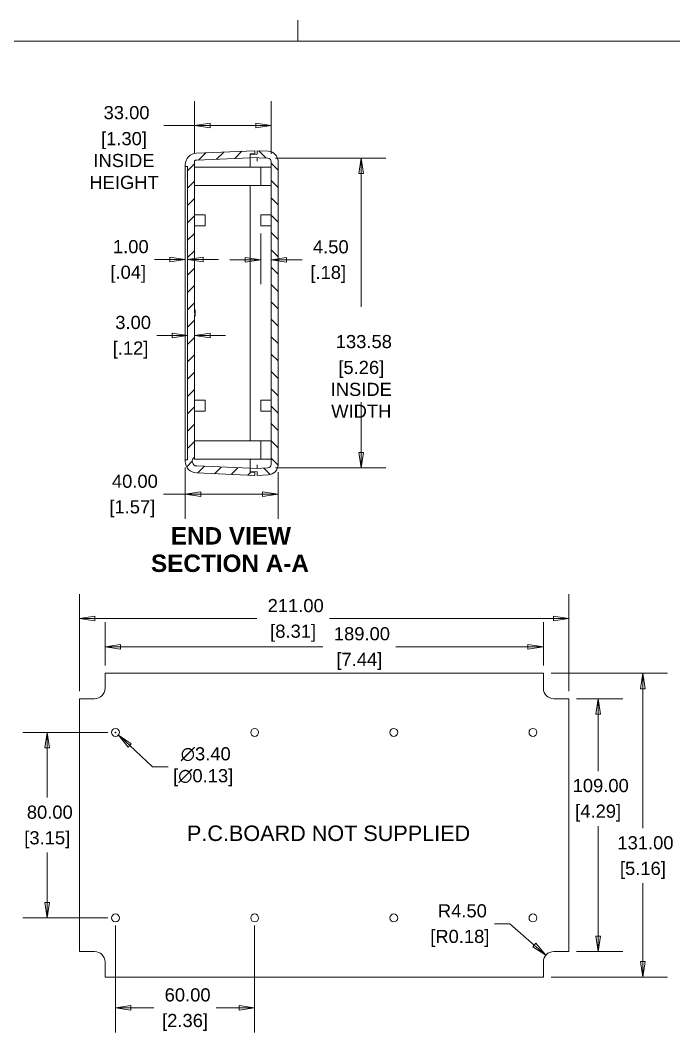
# Model space of a CAD drawing. Header units: millimetres. Extents: x 12 to 919, y 12 to 708.
# Drawn here: x 346 to 627.7, y 269.7 to 707.6 of the extents above; entities that cross this region are included whole.
import ezdxf

# ---------------------------------------------------------------- set-up
doc = ezdxf.new("R2010")
doc.units = ezdxf.units.MM
doc.header["$LTSCALE"] = 3.333333
for name, color, linetype, lineweight in [('Dimension (ANSI)', 7, 'Continuous', 9), ('Hatch (ANSI)', 7, 'Continuous', 9), ('Sketch Geometry (ANSI)', 7, 'Continuous', 9), ('Symbol (ANSI)', 7, 'Continuous', 9), ('Visible (ANSI)', 7, 'Continuous', 9)]:
    doc.layers.add(name, color=color, linetype=linetype, lineweight=lineweight)
doc.styles.add('Label Text (ANSI)', font='arialbd.ttf')
doc.styles.add('Note Text (ANSI)', font='arial.ttf')
doc.dimstyles.new('Default - mm_inch (ANSI)', dxfattribs={"dimscale": 3.333333, "dimtxt": 1.7, "dimasz": 2, "dimexe": 3.175, "dimexo": 1, "dimgap": 0.8, "dimtad": 0, "dimtih": 1, "dimtoh": 1, "dimrnd": 1e-08, "dimzin": 4, "dimdsep": 46, "dimtxsty": 'Note Text (ANSI)', "dimblk": 'Filled-1', "dimcen": 0.09, "dimdle": 10, "dimclrd": 256, "dimclre": 256, "dimclrt": 256, "dimadec": 1, "dimazin": 0, "dimtfac": 1.176471, "dimtofl": 0, "dimtmove": 0, "dimatfit": 3, "dimfxl": 0, "dimtolj": 1, "dimtzin": 0, "dimlwd": -1, "dimlwe": -1, "dimarcsym": 0})

# ---------------------------------------------------------------- blocks, each defined once
blk = doc.blocks.new('Borders Default Border')
at = {"layer": 'Sketch Geometry (ANSI)'}
blk.add_line((139.7, 209.55), (139.7, 212.27), dxfattribs=at)
at = {"layer": 'Sketch Geometry (ANSI)', "flags": 128}
blk.add_lwpolyline([(6.35, 6.35), (6.35, 209.55), (273.05, 209.55), (273.05, 6.35), (6.35, 6.35)], dxfattribs=at)
blk = doc.blocks.new('Filled-1')
at = {"color": 0}
for p, q in [((0, 0), (-1, 0.15)), ((-1, 0.15), (-1, -0.15)), ((-1, 0), (0, 0)), ((-1, -0.15), (0, 0))]:
    blk.add_line(p, q, dxfattribs=at)
at = {"color": 0, "flags": 128}
blk.add_lwpolyline([(-1, -0.15), (0, 0), (-1, 0.15), (-1, -0.15)], dxfattribs=at)
at = {"color": 0}
blk.add_solid([(-1, -0.15), (0, 0), (-1, 0.15), (-1, -0.15)], dxfattribs=at)
blk = doc.blocks.new('*D17')
at = {"layer": 'Defpoints', "color": 0, "transparency": 16777216}
for p in [(454.12, 662.15), (421.12, 647), (454.12, 646.61)]:
    blk.add_point(p, dxfattribs=at)
at = {"layer": 'Dimension (ANSI)', "transparency": 16777216}
for p, q in [((421.12, 650.34), (421.12, 672.73)), ((454.12, 649.95), (454.12, 672.73)), ((421.12, 662.15), (407.91, 662.15)), ((447.46, 662.15), (427.79, 662.15))]:
    blk.add_line(p, q, dxfattribs=at)
at = {"layer": 'Dimension (ANSI)', "transparency": 16777216, "xscale": 6.666666666666667, "yscale": 6.666666666666667, "zscale": 6.666666666666667, "rotation": 180}
blk.add_blockref('Filled-1', (421.12, 662.15), dxfattribs=at)
at = {"layer": 'Dimension (ANSI)', "transparency": 16777216, "xscale": 6.666666666666667, "yscale": 6.666666666666667, "zscale": 6.666666666666667}
blk.add_blockref('Filled-1', (454.12, 662.15), dxfattribs=at)
at = {"layer": 'Dimension (ANSI)', "transparency": 16777216, "char_height": 5.6667, "attachment_point": 5, "style": 'Note Text (ANSI)'}
for s, insert in [('\\A1; \\fArial|b0|i0;\\H5.6667;33.00', (390.69, 667.71)), ('\\A1;[1.30]{\\P\\fArial|b0|i0;\\H5.6667;INSIDE\\P\\fArial|b0|i0;\\H5.6667;HEIGHT}', (390.69, 647.05))]:
    blk.add_mtext(s, dxfattribs=dict(at, insert=insert))
blk = doc.blocks.new('*D18')
at = {"layer": 'Defpoints', "color": 0, "transparency": 16777216}
for p in [(417.12, 518.07), (457.12, 516.03), (457.12, 503.2)]:
    blk.add_point(p, dxfattribs=at)
at = {"layer": 'Dimension (ANSI)', "transparency": 16777216}
for p, q in [((417.12, 514.74), (417.12, 492.62)), ((457.12, 512.7), (457.12, 492.62)), ((417.12, 503.2), (407.75, 503.2)), ((450.46, 503.2), (423.79, 503.2))]:
    blk.add_line(p, q, dxfattribs=at)
at = {"layer": 'Dimension (ANSI)', "transparency": 16777216, "xscale": 6.666666666666667, "yscale": 6.666666666666667, "zscale": 6.666666666666667, "rotation": 180}
blk.add_blockref('Filled-1', (417.12, 503.2), dxfattribs=at)
at = {"layer": 'Dimension (ANSI)', "transparency": 16777216, "xscale": 6.666666666666667, "yscale": 6.666666666666667, "zscale": 6.666666666666667}
blk.add_blockref('Filled-1', (457.12, 503.2), dxfattribs=at)
at = {"layer": 'Dimension (ANSI)', "transparency": 16777216, "char_height": 5.667, "attachment_point": 5, "style": 'Note Text (ANSI)'}
for s, insert in [('\\A1; 40.00', (394.27, 508.76)), ('\\A1;[1.57]', (394.27, 496.91))]:
    blk.add_mtext(s, dxfattribs=dict(at, insert=insert))
blk = doc.blocks.new('*D19')
at = {"layer": 'Defpoints', "color": 0, "transparency": 16777216}
for p in [(452.69, 648.11), (492.99, 648.11), (452.69, 514.53)]:
    blk.add_point(p, dxfattribs=at)
at = {"layer": 'Dimension (ANSI)', "transparency": 16777216}
for p, q in [((456.02, 648.11), (503.57, 648.11)), ((492.99, 641.44), (492.99, 583.99)), ((492.99, 521.2), (492.99, 542.86)), ((456.02, 514.53), (503.57, 514.53))]:
    blk.add_line(p, q, dxfattribs=at)
at = {"layer": 'Dimension (ANSI)', "transparency": 16777216, "xscale": 6.666666666666667, "yscale": 6.666666666666667, "zscale": 6.666666666666667}
for p, rotation in [((492.99, 648.11), 90), ((492.99, 514.53), 270)]:
    blk.add_blockref('Filled-1', p, dxfattribs=dict(at, rotation=rotation))
at = {"layer": 'Dimension (ANSI)', "transparency": 16777216, "char_height": 5.6667, "attachment_point": 5, "style": 'Note Text (ANSI)'}
for s, insert in [('\\A1; \\fArial|b0|i0;\\H5.6667;133.58', (492.99, 568.98)), ('\\A1;[5.26]{\\P\\fArial|b0|i0;\\H5.6667;INSIDE\\P\\fArial|b0|i0;\\H5.6667;WIDTH}', (492.99, 548.42))]:
    blk.add_mtext(s, dxfattribs=dict(at, insert=insert))
blk = doc.blocks.new('*D20')
at = {"layer": 'Defpoints', "color": 0, "transparency": 16777216}
for p in [(417.12, 644.07), (418.12, 644.57), (418.12, 604.37)]:
    blk.add_point(p, dxfattribs=at)
at = {"layer": 'Dimension (ANSI)', "transparency": 16777216}
for p, q in [((410.46, 604.37), (403.79, 604.37)), ((424.79, 604.37), (431.46, 604.37))]:
    blk.add_line(p, q, dxfattribs=at)
at = {"layer": 'Dimension (ANSI)', "transparency": 16777216, "xscale": 6.666666666666667, "yscale": 6.666666666666667, "zscale": 6.666666666666667}
blk.add_blockref('Filled-1', (417.12, 604.37), dxfattribs=at)
at = {"layer": 'Dimension (ANSI)', "transparency": 16777216, "xscale": 6.666666666666667, "yscale": 6.666666666666667, "zscale": 6.666666666666667, "rotation": 180}
blk.add_blockref('Filled-1', (418.12, 604.37), dxfattribs=at)
at = {"layer": 'Dimension (ANSI)', "transparency": 16777216, "char_height": 5.667, "attachment_point": 5, "style": 'Note Text (ANSI)'}
for s, insert in [('\\A1; 1.00', (392.51, 609.93)), ('\\A1;[.04]', (392.51, 598.07))]:
    blk.add_mtext(s, dxfattribs=dict(at, insert=insert))
blk = doc.blocks.new('*D21')
at = {"layer": 'Defpoints', "color": 0, "transparency": 16777216}
for p in [(418.12, 571.66), (418.12, 518.07), (421.12, 519.11)]:
    blk.add_point(p, dxfattribs=at)
at = {"layer": 'Dimension (ANSI)', "transparency": 16777216}
for p, q in [((411.46, 571.66), (404.79, 571.66)), ((427.79, 571.66), (434.46, 571.66))]:
    blk.add_line(p, q, dxfattribs=at)
at = {"layer": 'Dimension (ANSI)', "transparency": 16777216, "xscale": 6.666666666666667, "yscale": 6.666666666666667, "zscale": 6.666666666666667}
blk.add_blockref('Filled-1', (418.12, 571.66), dxfattribs=at)
at = {"layer": 'Dimension (ANSI)', "transparency": 16777216, "xscale": 6.666666666666667, "yscale": 6.666666666666667, "zscale": 6.666666666666667, "rotation": 180}
blk.add_blockref('Filled-1', (421.12, 571.66), dxfattribs=at)
at = {"layer": 'Dimension (ANSI)', "transparency": 16777216, "char_height": 5.667, "attachment_point": 5, "style": 'Note Text (ANSI)'}
for s, insert in [('\\A1; 3.00', (393.51, 577.23)), ('\\A1;[.12]', (393.51, 565.37))]:
    blk.add_mtext(s, dxfattribs=dict(at, insert=insert))
blk = doc.blocks.new('*D31')
at = {"layer": 'Defpoints', "color": 0, "transparency": 16777216}
for p in [(454.12, 646.61), (449.62, 618.95), (449.62, 604.29)]:
    blk.add_point(p, dxfattribs=at)
at = {"layer": 'Dimension (ANSI)', "transparency": 16777216}
for p, q in [((449.62, 615.61), (449.62, 593.71)), ((442.96, 604.29), (436.29, 604.29)), ((460.79, 604.29), (467.46, 604.29))]:
    blk.add_line(p, q, dxfattribs=at)
at = {"layer": 'Dimension (ANSI)', "transparency": 16777216, "xscale": 6.666666666666667, "yscale": 6.666666666666667, "zscale": 6.666666666666667}
blk.add_blockref('Filled-1', (449.62, 604.29), dxfattribs=at)
at = {"layer": 'Dimension (ANSI)', "transparency": 16777216, "xscale": 6.666666666666667, "yscale": 6.666666666666667, "zscale": 6.666666666666667, "rotation": 180}
blk.add_blockref('Filled-1', (454.12, 604.29), dxfattribs=at)
at = {"layer": 'Dimension (ANSI)', "transparency": 16777216, "char_height": 5.667, "attachment_point": 5, "style": 'Note Text (ANSI)'}
for s, insert in [('\\A1; 4.50', (478.74, 609.85)), ('\\A1;[.18]', (478.74, 597.99))]:
    blk.add_mtext(s, dxfattribs=dict(at, insert=insert))
blk = doc.blocks.new('*D43')
at = {"layer": 'Defpoints', "color": 0, "transparency": 16777216}
for p in [(582.51, 449.59), (371.51, 415), (582.51, 415)]:
    blk.add_point(p, dxfattribs=at)
at = {"layer": 'Dimension (ANSI)', "transparency": 16777216}
for p, q in [((371.51, 418.33), (371.51, 460.17)), ((582.51, 418.33), (582.51, 460.17)), ((378.18, 449.59), (447.93, 449.59)), ((575.84, 449.59), (479.3, 449.59))]:
    blk.add_line(p, q, dxfattribs=at)
at = {"layer": 'Dimension (ANSI)', "transparency": 16777216, "xscale": 6.666666666666667, "yscale": 6.666666666666667, "zscale": 6.666666666666667, "rotation": 180}
blk.add_blockref('Filled-1', (371.51, 449.59), dxfattribs=at)
at = {"layer": 'Dimension (ANSI)', "transparency": 16777216, "xscale": 6.666666666666667, "yscale": 6.666666666666667, "zscale": 6.666666666666667}
blk.add_blockref('Filled-1', (582.51, 449.59), dxfattribs=at)
at = {"layer": 'Dimension (ANSI)', "transparency": 16777216, "attachment_point": 5, "style": 'Note Text (ANSI)'}
for s, insert, char_height in [('\\A1; 211.00', (463.61, 455.15), 5.6667), ('\\A1;[8.31]', (463.61, 443.29), 5.667)]:
    blk.add_mtext(s, dxfattribs=dict(at, insert=insert, char_height=char_height))
blk = doc.blocks.new('*D44')
at = {"layer": 'Defpoints', "color": 0, "transparency": 16777216}
for p in [(571.51, 426), (571.51, 295), (614.41, 295)]:
    blk.add_point(p, dxfattribs=at)
at = {"layer": 'Dimension (ANSI)', "transparency": 16777216}
for p, q in [((574.84, 426), (624.99, 426)), ((614.41, 419.33), (614.41, 359.16)), ((614.41, 301.67), (614.41, 335.44)), ((574.84, 295), (624.99, 295))]:
    blk.add_line(p, q, dxfattribs=at)
at = {"layer": 'Dimension (ANSI)', "transparency": 16777216, "xscale": 6.666666666666667, "yscale": 6.666666666666667, "zscale": 6.666666666666667}
for p, rotation in [((614.41, 426), 90), ((614.41, 295), 270)]:
    blk.add_blockref('Filled-1', p, dxfattribs=dict(at, rotation=rotation))
at = {"layer": 'Dimension (ANSI)', "transparency": 16777216, "attachment_point": 5, "style": 'Note Text (ANSI)'}
for s, insert, char_height in [('\\A1; 131.00', (614.41, 352.86), 5.6667), ('\\A1;[5.16]', (614.41, 341), 5.667)]:
    blk.add_mtext(s, dxfattribs=dict(at, insert=insert, char_height=char_height))
blk = doc.blocks.new('*D45')
at = {"layer": 'Defpoints', "color": 0, "transparency": 16777216}
for p in [(572.61, 304.45), (576.01, 301.5)]:
    blk.add_point(p, dxfattribs=at)
at = {"layer": 'Dimension (ANSI)', "transparency": 16777216}
for p, q in [((550.39, 317.97), (557.05, 317.97)), ((557.05, 317.97), (567.58, 308.82))]:
    blk.add_line(p, q, dxfattribs=at)
at = {"layer": 'Dimension (ANSI)', "transparency": 16777216, "xscale": 6.666666666666667, "yscale": 6.666666666666667, "zscale": 6.666666666666667, "rotation": 319.0191468112881}
blk.add_blockref('Filled-1', (572.61, 304.45), dxfattribs=at)
at = {"layer": 'Dimension (ANSI)', "transparency": 16777216, "attachment_point": 5, "style": 'Note Text (ANSI)'}
for s, insert, char_height in [('\\A1; R4.50', (535.48, 323.53), 5.667), ('\\A1;[R0.18]', (535.48, 311.67), 5.6667)]:
    blk.add_mtext(s, dxfattribs=dict(at, insert=insert, char_height=char_height))
blk = doc.blocks.new('*D46')
at = {"layer": 'Defpoints', "color": 0, "transparency": 16777216}
for p in [(387.01, 320.5), (447.01, 320.5), (447.01, 281.72)]:
    blk.add_point(p, dxfattribs=at)
at = {"layer": 'Dimension (ANSI)', "transparency": 16777216}
for p, q in [((387.01, 317.17), (387.01, 271.14)), ((447.01, 317.17), (447.01, 271.14)), ((393.68, 281.72), (403.53, 281.72)), ((440.34, 281.72), (430.49, 281.72))]:
    blk.add_line(p, q, dxfattribs=at)
at = {"layer": 'Dimension (ANSI)', "transparency": 16777216, "xscale": 6.666666666666667, "yscale": 6.666666666666667, "zscale": 6.666666666666667, "rotation": 180}
blk.add_blockref('Filled-1', (387.01, 281.72), dxfattribs=at)
at = {"layer": 'Dimension (ANSI)', "transparency": 16777216, "xscale": 6.666666666666667, "yscale": 6.666666666666667, "zscale": 6.666666666666667}
blk.add_blockref('Filled-1', (447.01, 281.72), dxfattribs=at)
at = {"layer": 'Dimension (ANSI)', "transparency": 16777216, "char_height": 5.667, "attachment_point": 5, "style": 'Note Text (ANSI)'}
for s, insert in [('\\A1; 60.00', (417.01, 287.28)), ('\\A1;[2.36]', (417.01, 275.42))]:
    blk.add_mtext(s, dxfattribs=dict(at, insert=insert))
blk = doc.blocks.new('*D47')
at = {"layer": 'Defpoints', "color": 0, "transparency": 16777216}
for p in [(582.51, 415), (595.12, 415), (582.51, 306)]:
    blk.add_point(p, dxfattribs=at)
at = {"layer": 'Dimension (ANSI)', "transparency": 16777216}
for p, q in [((585.84, 415), (605.71, 415)), ((595.12, 408.33), (595.12, 383.83)), ((595.12, 312.67), (595.12, 360.12)), ((585.84, 306), (605.71, 306))]:
    blk.add_line(p, q, dxfattribs=at)
at = {"layer": 'Dimension (ANSI)', "transparency": 16777216, "xscale": 6.666666666666667, "yscale": 6.666666666666667, "zscale": 6.666666666666667}
for p, rotation in [((595.12, 415), 90), ((595.12, 306), 270)]:
    blk.add_blockref('Filled-1', p, dxfattribs=dict(at, rotation=rotation))
at = {"layer": 'Dimension (ANSI)', "transparency": 16777216, "attachment_point": 5, "style": 'Note Text (ANSI)'}
for s, insert, char_height in [('\\A1; 109.00', (595.12, 377.54), 5.6667), ('\\A1;[4.29]', (595.12, 365.68), 5.667)]:
    blk.add_mtext(s, dxfattribs=dict(at, insert=insert, char_height=char_height))
blk = doc.blocks.new('*D48')
at = {"layer": 'Defpoints', "color": 0, "transparency": 16777216}
for p in [(385.76, 401.65), (388.26, 399.35)]:
    blk.add_point(p, dxfattribs=at)
at = {"layer": 'Dimension (ANSI)', "transparency": 16777216}
for p, q in [((386.71, 400.5), (387.31, 400.5)), ((387.01, 400.2), (387.01, 400.8)), ((403.03, 385.69), (393.15, 394.82)), ((409.7, 385.69), (403.03, 385.69))]:
    blk.add_line(p, q, dxfattribs=at)
at = {"layer": 'Dimension (ANSI)', "transparency": 16777216, "xscale": 6.666666666666667, "yscale": 6.666666666666667, "zscale": 6.666666666666667, "rotation": 137.2396508692441}
blk.add_blockref('Filled-1', (388.26, 399.35), dxfattribs=at)
at = {"layer": 'Dimension (ANSI)', "transparency": 16777216, "insert": (424.82, 385.69), "char_height": 5.667, "attachment_point": 5, "style": 'Note Text (ANSI)'}
blk.add_mtext('\\A1; ∅3.40\\P[∅0.13]', dxfattribs=at)
blk = doc.blocks.new('*D51')
at = {"layer": 'Defpoints', "color": 0, "transparency": 16777216}
for p in [(571.51, 437.44), (382.51, 426), (571.51, 426)]:
    blk.add_point(p, dxfattribs=at)
at = {"layer": 'Dimension (ANSI)', "transparency": 16777216}
for p, q in [((382.51, 429.33), (382.51, 448.02)), ((571.51, 429.33), (571.51, 448.02)), ((389.18, 437.44), (476.48, 437.44)), ((564.84, 437.44), (507.84, 437.44))]:
    blk.add_line(p, q, dxfattribs=at)
at = {"layer": 'Dimension (ANSI)', "transparency": 16777216, "xscale": 6.666666666666667, "yscale": 6.666666666666667, "zscale": 6.666666666666667, "rotation": 180}
blk.add_blockref('Filled-1', (382.51, 437.44), dxfattribs=at)
at = {"layer": 'Dimension (ANSI)', "transparency": 16777216, "xscale": 6.666666666666667, "yscale": 6.666666666666667, "zscale": 6.666666666666667}
blk.add_blockref('Filled-1', (571.51, 437.44), dxfattribs=at)
at = {"layer": 'Dimension (ANSI)', "transparency": 16777216, "attachment_point": 5, "style": 'Note Text (ANSI)'}
for s, insert, char_height in [('\\A1; 189.00', (492.16, 443), 5.6667), ('\\A1;[7.44]', (492.16, 431.15), 5.667)]:
    blk.add_mtext(s, dxfattribs=dict(at, insert=insert, char_height=char_height))
blk = doc.blocks.new('*D52')
at = {"layer": 'Defpoints', "color": 0, "transparency": 16777216}
for p in [(357.59, 400.5), (387.01, 400.5), (387.01, 320.5)]:
    blk.add_point(p, dxfattribs=at)
at = {"layer": 'Dimension (ANSI)', "transparency": 16777216}
for p, q in [((383.68, 400.5), (347.01, 400.5)), ((357.59, 393.83), (357.59, 372.36)), ((357.59, 327.17), (357.59, 348.64)), ((383.68, 320.5), (347.01, 320.5))]:
    blk.add_line(p, q, dxfattribs=at)
at = {"layer": 'Dimension (ANSI)', "transparency": 16777216, "xscale": 6.666666666666667, "yscale": 6.666666666666667, "zscale": 6.666666666666667}
for p, rotation in [((357.59, 400.5), 90), ((357.59, 320.5), 270)]:
    blk.add_blockref('Filled-1', p, dxfattribs=dict(at, rotation=rotation))
at = {"layer": 'Dimension (ANSI)', "transparency": 16777216, "char_height": 5.667, "attachment_point": 5, "style": 'Note Text (ANSI)'}
for s, insert in [('\\A1; 80.00', (357.59, 366.06)), ('\\A1;[3.15]', (357.59, 354.2))]:
    blk.add_mtext(s, dxfattribs=dict(at, insert=insert))

msp = doc.modelspace()

# ---------------------------------------------------------------- hatches: boundary and pattern name
at = {"layer": 'Hatch (ANSI)'}
h = msp.add_hatch(dxfattribs=at)
h.set_pattern_fill('ANSI31', color=256, scale=42.333333, style=0)
h.set_pattern_definition([(45, (0, 0), (-3.741773, 3.741773), [])])
edge = h.paths.add_edge_path()
edge.add_ellipse((422.1217, 645.27), major_axis=(-0.2094, 4.9956), ratio=1, start_angle=0, end_angle=87.6)
edge.add_line((417.1217, 645.27), (417.1217, 644.5722))
edge.add_line((417.1217, 644.5722), (418.1217, 644.5722))
edge.add_line((418.1217, 644.5722), (418.1217, 518.0722))
edge.add_line((418.1217, 518.0722), (417.1217, 518.0722))
edge.add_line((417.1217, 518.0722), (417.1217, 517.3744))
edge.add_ellipse((422.1217, 517.3744), major_axis=(-5, 0), ratio=1, start_angle=0, end_angle=87.6)
edge.add_line((421.9123, 512.3788), (447.1217, 511.3222))
edge.add_line((447.1217, 511.3222), (447.1217, 512.5722))
edge.add_line((447.1217, 512.5722), (445.1217, 512.663))
edge.add_line((445.1217, 512.663), (445.1217, 512.9615))
edge.add_line((445.1217, 512.9615), (445.1217, 514.189))
edge.add_line((445.1217, 514.189), (445.1217, 514.4086))
edge.add_line((445.1217, 514.4086), (422.0379, 515.3761))
edge.add_ellipse((422.1217, 517.3744), major_axis=(-0.0838, -1.9982), ratio=1, start_angle=212.4, end_angle=360, ccw=False)
edge.add_line((421.1217, 519.1064), (421.1217, 580.547))
edge.add_line((421.1217, 580.547), (421.3217, 580.547))
edge.add_line((421.3217, 580.547), (421.3217, 581.272))
edge.add_line((421.3217, 581.272), (421.1217, 581.272))
edge.add_line((421.1217, 581.272), (421.1217, 647.002))
edge.add_ellipse((422.1217, 645.27), major_axis=(-1, 1.7321), ratio=1, start_angle=332.4, end_angle=360, ccw=False)
edge.add_line((422.0379, 647.2682), (445.1217, 648.2357))
edge.add_line((445.1217, 648.2357), (445.1217, 648.4553))
edge.add_line((445.1217, 648.4553), (445.1217, 649.6829))
edge.add_line((445.1217, 649.6829), (445.1217, 649.9814))
edge.add_line((445.1217, 649.9814), (447.1217, 650.0722))
edge.add_line((447.1217, 650.0722), (447.1217, 651.3222))
edge.add_line((447.1217, 651.3222), (421.9123, 650.2656))
h = msp.add_hatch(dxfattribs=at)
h.set_pattern_fill('ANSI31', color=256, scale=42.333333, angle=90.00021, style=0)
h.set_pattern_definition([(135.0002, (0, 0), (-3.74176, -3.741787), [])])
edge = h.paths.add_edge_path()
edge.add_line((445.1217, 512.9615), (448.1217, 512.8253))
edge.add_line((448.1217, 512.8253), (448.1217, 511.3222))
edge.add_line((448.1217, 511.3222), (452.8258, 511.5358))
edge.add_ellipse((452.6217, 516.0312), major_axis=(0.2041, -4.4954), ratio=1, start_angle=0, end_angle=87.4)
edge.add_line((457.1217, 516.0312), (457.1217, 646.6132))
edge.add_ellipse((452.6217, 646.6132), major_axis=(4.5, 0), ratio=1, start_angle=0, end_angle=87.4)
edge.add_line((452.8258, 651.1086), (448.1217, 651.3222))
edge.add_line((448.1217, 651.3222), (448.1217, 649.8191))
edge.add_line((448.1217, 649.8191), (445.1217, 649.6829))
edge.add_line((445.1217, 649.6829), (445.1217, 648.4553))
edge.add_line((445.1217, 648.4553), (452.6897, 648.1117))
edge.add_ellipse((452.6217, 646.6132), major_axis=(0.068, 1.4985), ratio=1, start_angle=272.6, end_angle=360, ccw=False)
edge.add_line((454.1217, 646.6132), (454.1217, 516.0312))
edge.add_ellipse((452.6217, 516.0312), major_axis=(1.5, 0), ratio=1, start_angle=272.6, end_angle=360, ccw=False)
edge.add_line((452.6897, 514.5327), (445.1217, 514.189))
edge.add_line((445.1217, 514.189), (445.1217, 512.9615))

# ---------------------------------------------------------------- linework, layer by layer
at = {"layer": 'Visible (ANSI)'}
for p, q in [((447.1217, 651.3222), (421.9123, 650.2656)), ((422.0379, 647.2682), (445.1217, 648.2357)), ((445.1217, 649.9814), (447.1217, 650.0722)), ((445.1217, 648.2357), (445.1217, 649.9814)), ((448.1217, 649.8191), (445.1217, 649.6829)), ((445.1217, 649.6829), (445.1217, 648.4553)), ((445.1217, 648.4553), (452.6897, 648.1117)), ((445.1217, 646.2375), (445.1217, 648.2357)), ((447.1217, 650.0722), (447.1217, 651.3222)), ((447.1217, 650.0722), (447.1217, 649.7726)), ((452.8258, 651.1086), (448.1217, 651.3222)), ((448.1217, 651.3222), (448.1217, 649.8191)), ((448.1217, 646.8206), (448.1217, 648.3191)), ((417.1217, 645.27), (417.1217, 644.5722)), ((417.1217, 644.5722), (418.1217, 644.5722)), ((417.1217, 644.5722), (417.1217, 644.0722)), ((417.1217, 518.5722), (417.1217, 644.0722)), ((418.1217, 644.5722), (418.1217, 518.0722)), ((421.1217, 581.272), (421.1217, 647.002)), ((421.1217, 644.2722), (449.6217, 644.2722)), ((445.1217, 644.2722), (445.1217, 646.2375)), ((449.6217, 644.2722), (449.6217, 636.3722)), ((449.6217, 636.3722), (449.6217, 644.2722)), ((454.1217, 644.2722), (449.6217, 644.2722)), ((454.1217, 646.6132), (454.1217, 516.0312)), ((457.2217, 647.2222), (457.0803, 647.2222)), ((457.1217, 516.0312), (457.1217, 646.6132)), ((457.2217, 647.2222), (457.2217, 633.4222)), ((421.1217, 636.3722), (449.6217, 636.3722)), ((445.1217, 526.2722), (445.1217, 636.3722)), ((454.1217, 636.3722), (449.6217, 636.3722)), ((457.2217, 633.4222), (457.1217, 633.4222)), ((421.1217, 623.6972), (425.6217, 623.6972)), ((425.6217, 623.6972), (425.6217, 618.9472)), ((449.6217, 618.9472), (449.6217, 623.6972)), ((454.1217, 623.6972), (449.6217, 623.6972)), ((421.1217, 618.9472), (425.6217, 618.9472)), ((454.1217, 618.9472), (449.6217, 618.9472)), ((421.1217, 582.672), (421.3217, 582.672)), ((421.1217, 582.6679), (421.3217, 582.6679)), ((421.3217, 582.672), (421.3217, 582.6679)), ((421.3217, 582.6679), (421.3217, 582.2624)), ((421.3217, 581.272), (421.1217, 581.272)), ((421.1217, 519.1064), (421.1217, 580.547)), ((421.1217, 580.547), (421.3217, 580.547)), ((421.1217, 580.027), (421.3217, 580.027)), ((421.3217, 582.2624), (421.3217, 581.272)), ((421.3217, 580.547), (421.3217, 581.272)), ((421.3217, 580.547), (421.3217, 580.2555)), ((421.3217, 580.2555), (421.3217, 580.027)), ((421.1217, 543.6972), (425.6217, 543.6972)), ((425.6217, 543.6972), (425.6217, 538.9472)), ((449.6217, 538.9472), (449.6217, 543.6972)), ((454.1217, 543.6972), (449.6217, 543.6972)), ((421.1217, 538.9472), (425.6217, 538.9472)), ((454.1217, 538.9472), (449.6217, 538.9472)), ((421.1217, 526.2722), (449.6217, 526.2722)), ((449.6217, 526.2722), (449.6217, 518.3722)), ((449.6217, 518.3722), (449.6217, 526.2722)), ((454.1217, 526.2722), (449.6217, 526.2722)), ((457.2217, 529.2222), (457.1217, 529.2222)), ((457.2217, 529.2222), (457.2217, 515.4222)), ((417.1217, 518.5722), (417.1217, 518.0722)), ((418.1217, 518.0722), (417.1217, 518.0722)), ((417.1217, 518.0722), (417.1217, 517.3744)), ((421.1217, 519.1064), (421.1217, 518.3722)), ((421.1217, 518.3722), (449.6217, 518.3722)), ((445.1217, 516.4069), (445.1217, 518.3722)), ((454.1217, 518.3722), (449.6217, 518.3722)), ((421.9123, 512.3788), (447.1217, 511.3222)), ((445.1217, 514.4086), (422.0379, 515.3761)), ((445.1217, 514.4086), (445.1217, 516.4069)), ((452.6897, 514.5327), (445.1217, 514.189)), ((445.1217, 512.663), (445.1217, 514.4086)), ((445.1217, 514.189), (445.1217, 512.9615)), ((445.1217, 512.9615), (448.1217, 512.8253)), ((447.1217, 512.5722), (445.1217, 512.663)), ((447.1217, 512.8709), (447.1217, 512.5722)), ((447.1217, 511.3222), (447.1217, 512.5722)), ((448.1217, 514.3253), (448.1217, 515.8237)), ((448.1217, 512.8253), (448.1217, 511.3222)), ((457.2217, 515.4222), (457.0803, 515.4222)), ((448.1217, 511.3222), (452.8258, 511.5358)), ((382.5085, 419.5), (382.5085, 426)), ((382.5085, 426), (571.5085, 426)), ((571.5085, 426), (571.5085, 419.5)), ((371.5085, 415), (378.0085, 415)), ((371.5085, 306), (371.5085, 415)), ((576.0085, 415), (582.5085, 415)), ((582.5085, 415), (582.5085, 306)), ((378.0085, 306), (371.5085, 306)), ((582.5085, 306), (576.0085, 306)), ((382.5085, 295), (382.5085, 301.5)), ((571.5085, 301.5), (571.5085, 295)), ((571.5085, 295), (382.5085, 295))]:
    msp.add_line(p, q, dxfattribs=at)
for centre in [(387.0085, 400.5), (447.0085, 400.5), (507.0085, 400.5), (567.0085, 400.5), (387.0085, 320.5), (447.0085, 320.5), (507.0085, 320.5), (567.0085, 320.5)]:
    msp.add_circle(centre, 1.7, dxfattribs=at)
for centre, radius, start, end in [((422.1217, 645.27), 5, 92.4, 180), ((452.6217, 646.6132), 1.5, 0, 87.4), ((452.6217, 646.6132), 4.5, 0, 87.4), ((422.1217, 645.27), 2, 92.4, 120), ((422.1217, 517.3744), 5, 180, 267.6), ((422.1217, 517.3744), 2, 120, 267.6), ((452.6217, 516.0312), 1.5, 272.6, 0), ((452.6217, 516.0312), 4.5, 272.6, 0), ((378.0085, 419.5), 4.5, 270, 0), ((576.0085, 419.5), 4.5, 180, 270), ((378.0085, 301.5), 4.5, 0, 90), ((576.0085, 301.5), 4.5, 90, 180)]:
    msp.add_arc(centre, radius, start, end, dxfattribs=at)

# ---------------------------------------------------------------- block references
at = {"xscale": 3.333333333333333, "yscale": 3.333333333333333, "zscale": 3.333333333333333}
msp.add_blockref('Borders Default Border', (0, 0), dxfattribs=at)

# ---------------------------------------------------------------- texts
at = {"layer": 'Symbol (ANSI)', "char_height": 7.5, "attachment_point": 7, "style": 'Label Text (ANSI)'}
for s, insert in [('END VIEW', (410.8709, 481.5141)), ('SECTION A-A', (402.3141, 469.5798))]:
    msp.add_mtext(s, dxfattribs=dict(at, insert=insert))
at = {"layer": 'Symbol (ANSI)', "insert": (478.8795, 356.9589), "char_height": 6.666667, "width": 122.159553, "attachment_point": 5, "style": 'Note Text (ANSI)'}
msp.add_mtext('{\\fArial|b0|i0;P.C.BOARD NOT SUPPLIED}', dxfattribs=at)

# ---------------------------------------------------------------- dimensions: what is measured, and where the dimension line sits
at = {"layer": 'Dimension (ANSI)'}
for base, p1, p2, angle, text, override, picture, middle in [((454.1217, 662.1498), (421.1217, 647.002), (454.1217, 646.6132), 180, ' \\fArial|b0|i0;\\H5.6667;<>\\X[1.30]{\\P\\fArial|b0|i0;\\H5.6667;INSIDE\\P\\fArial|b0|i0;\\H5.6667;HEIGHT}', {"dimgap": 0.8, "dimtih": 0, "dimtoh": 0, "dimdec": 2, "dimpost": '\\X', "dimtol": 0, "dimlim": 0, "dimtp": 0, "dimtm": 0, "dimtdec": 2, "dimatfit": 2}, '*D17', (390.6861, 662.1498)), ((492.99, 648.1117), (452.6897, 514.5327), (452.6897, 648.1117), 90, ' \\fArial|b0|i0;\\H5.6667;<>\\X[5.26]{\\P\\fArial|b0|i0;\\H5.6667;INSIDE\\P\\fArial|b0|i0;\\H5.6667;WIDTH}', {"dimgap": 0.8, "dimdec": 2, "dimpost": '\\X', "dimtol": 0, "dimlim": 0, "dimtp": 0, "dimtm": 0, "dimtdec": 2, "dimatfit": 1}, '*D19', (492.99, 563.4217)), ((418.1217, 604.3669), (417.1217, 644.0722), (418.1217, 644.5722), 180, ' <>\\X[.04]', {"dimgap": 0.8, "dimtih": 0, "dimtoh": 0, "dimdec": 2, "dimpost": '\\X', "dimse1": 1, "dimse2": 1, "dimtol": 0, "dimlim": 0, "dimtp": 0, "dimtm": 0, "dimtdec": 2, "dimatfit": 1}, '*D20', (392.5077, 604.3669)), ((449.6217, 604.2923), (454.1217, 646.6132), (449.6217, 618.9472), 180, ' <>\\X[.18]', {"dimgap": 0.8, "dimtih": 0, "dimtoh": 0, "dimdec": 2, "dimpost": '\\X', "dimse1": 1, "dimtol": 0, "dimlim": 0, "dimtp": 0, "dimtm": 0, "dimtdec": 2, "dimatfit": 1}, '*D31', (478.7357, 604.2923)), ((418.1217, 571.6635), (421.1217, 519.1064), (418.1217, 518.0722), 180, ' <>\\X[.12]', {"dimgap": 0.8, "dimtih": 0, "dimtoh": 0, "dimdec": 2, "dimpost": '\\X', "dimse1": 1, "dimse2": 1, "dimtol": 0, "dimlim": 0, "dimtp": 0, "dimtm": 0, "dimtdec": 2, "dimatfit": 1}, '*D21', (393.5077, 571.6635)), ((457.1217, 503.2049), (417.1217, 518.0722), (457.1217, 516.0312), 180, ' <>\\X[1.57]', {"dimgap": 0.8, "dimtih": 0, "dimtoh": 0, "dimdec": 2, "dimpost": '\\X', "dimtol": 0, "dimlim": 0, "dimtp": 0, "dimtm": 0, "dimtdec": 2, "dimatfit": 2}, '*D18', (394.2694, 503.2049)), ((582.5085, 449.5901), (371.5085, 415), (582.5085, 415), 180, ' <>\\X[8.31]', {"dimgap": 0.8, "dimtih": 0, "dimtoh": 0, "dimdec": 2, "dimpost": '\\X', "dimtol": 0, "dimlim": 0, "dimtp": 0, "dimtm": 0, "dimtdec": 2, "dimatfit": 1}, '*D43', (463.614, 449.5901)), ((614.4071, 295), (571.5085, 426), (571.5085, 295), 90, ' <>\\X[5.16]', {"dimgap": 0.8, "dimdec": 2, "dimpost": '\\X', "dimtol": 0, "dimlim": 0, "dimtp": 0, "dimtm": 0, "dimtdec": 2, "dimatfit": 1}, '*D44', (614.4071, 347.2953)), ((595.124, 415), (582.5085, 306), (582.5085, 415), 90, ' <>\\X[4.29]', {"dimgap": 0.8, "dimdec": 2, "dimpost": '\\X', "dimtol": 0, "dimlim": 0, "dimtp": 0, "dimtm": 0, "dimtdec": 2, "dimatfit": 1}, '*D47', (595.124, 371.9763)), ((357.5934, 400.5), (387.0085, 320.5), (387.0085, 400.5), 90, ' <>\\X[3.15]', {"dimgap": 0.8, "dimdec": 2, "dimpost": '\\X', "dimtol": 0, "dimlim": 0, "dimtp": 0, "dimtm": 0, "dimtdec": 2, "dimatfit": 1}, '*D52', (357.5934, 360.5)), ((447.0085, 281.7211), (387.0085, 320.5), (447.0085, 320.5), 180, ' <>\\X[2.36]', {"dimgap": 0.8, "dimtih": 0, "dimtoh": 0, "dimdec": 2, "dimpost": '\\X', "dimtol": 0, "dimlim": 0, "dimtp": 0, "dimtm": 0, "dimtdec": 2, "dimatfit": 1}, '*D46', (417.0085, 281.7211))]:
    dim = msp.add_linear_dim(base=base, p1=p1, p2=p2, angle=angle, text=text, dimstyle='Default - mm_inch (ANSI)', override=override, dxfattribs=at)
    dim.commit()
    dim.dimension.update_dxf_attribs({"geometry": picture, "text_midpoint": middle, "dimtype": 160})
dim = msp.add_linear_dim(base=(571.5085, 437.4355), p1=(382.5085, 426), p2=(571.5085, 426), text=' <>\\X[7.44]', dimstyle='Default - mm_inch (ANSI)', override={"dimgap": 0.8, "dimtih": 0, "dimtoh": 0, "dimdec": 2, "dimpost": '\\X', "dimtol": 0, "dimlim": 0, "dimtp": 0, "dimtm": 0, "dimtdec": 2, "dimatfit": 1}, dxfattribs=at)
dim.commit()
dim.dimension.update_dxf_attribs({"geometry": '*D51', "text_midpoint": (492.1603, 437.4355), "dimtype": 160})
dim = msp.add_diameter_dim_2p(p1=(385.7603, 401.6541), p2=(388.2566, 399.3458), text=' <>\\X[∅0.13]', dimstyle='Default - mm_inch (ANSI)', override={"dimgap": 0.8, "dimdec": 2, "dimlfac": 1, "dimpost": '\\X', "dimtol": 0, "dimlim": 0, "dimtp": 0, "dimtm": 0, "dimtdec": 2}, dxfattribs=at)
dim.commit()
dim.dimension.update_dxf_attribs({"geometry": '*D48', "text_midpoint": (424.8187, 385.6852), "dimtype": 163})
dim = msp.add_radius_dim(center=(576.0085, 301.5), mpoint=(572.6113, 304.4511), text=' <>\\X[R0.18]', dimstyle='Default - mm_inch (ANSI)', override={"dimgap": 0.8, "dimdec": 2, "dimlfac": 1, "dimpost": '\\X', "dimcen": 0, "dimtol": 0, "dimlim": 0, "dimtp": 0, "dimtm": 0, "dimtdec": 2}, dxfattribs=at)
dim.commit()
dim.dimension.update_dxf_attribs({"geometry": '*D45', "text_midpoint": (535.4836, 317.9667), "dimtype": 164})

doc.saveas('drawing.dxf')
